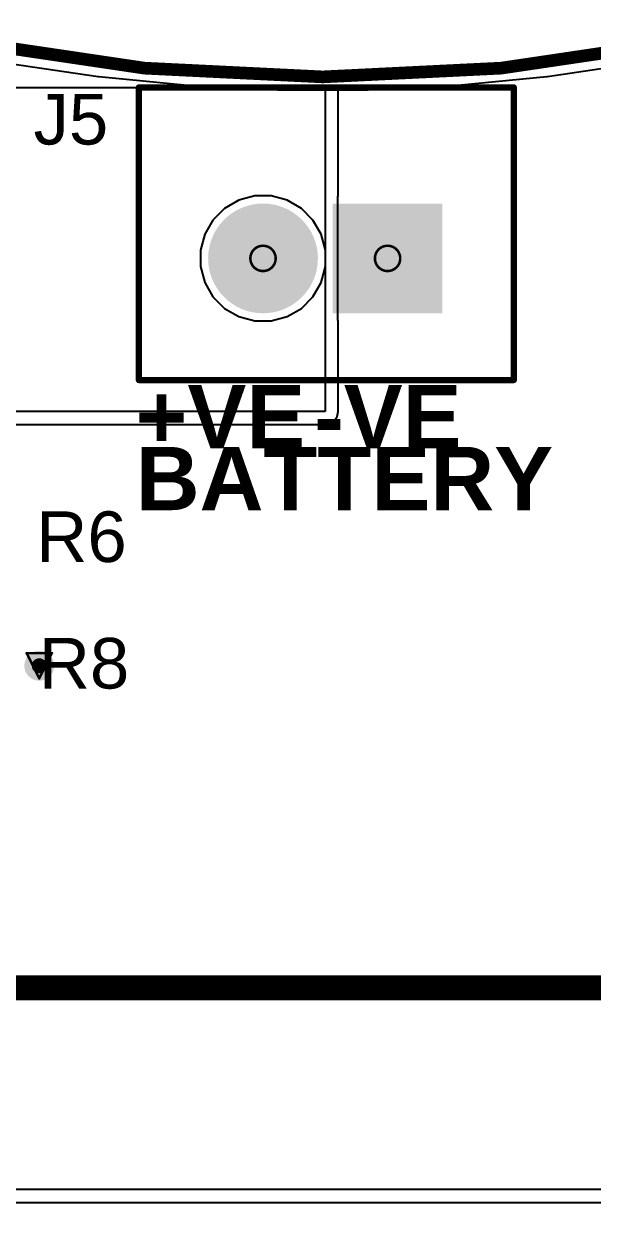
# Model space of a CAD drawing. Header units: inches. Extents: x -89 to 406, y -87 to 102.
# Drawn here: x -5.99 to 5.42, y -59.76 to -35.46 of the extents above; entities that cross this region are included whole.
import ezdxf

# ---------------------------------------------------------------- set-up
doc = ezdxf.new("R2010")
doc.units = ezdxf.units.IN
for name, color, linetype in [('Board_Outline', 56, 'Continuous'), ('Bottom Layer', 5, 'Continuous'), ('Bottom Solder', 6, 'Continuous'), ('Drill Drawing', 1, 'Continuous'), ('Multi-Layer', 9, 'Continuous'), ('Pad Holes', 156, 'Continuous'), ('Top Layer', 1, 'Continuous'), ('Top Overlay', 2, 'Continuous'), ('Top Solder', 216, 'Continuous'), ('Via Holes', 16, 'Continuous')]:
    doc.layers.add(name, color=color, linetype=linetype)
doc.styles.add('Arial', font='', dxfattribs={"height": 0.2})
doc.styles.add('Arial_Bold', font='', dxfattribs={"height": 0.2})
doc.styles.get('Arial').set_extended_font_data('Arial')
doc.styles.get('Arial_Bold').set_extended_font_data('Arial', bold=True)

msp = doc.modelspace()

# ---------------------------------------------------------------- hatches: boundary and pattern name
at = {"layer": 'Bottom Layer'}
h = msp.add_hatch(color=5, dxfattribs=at)
edge = h.paths.add_edge_path()
edge.add_arc((-1.199, -40.157), 1, 0, 360)
msp.add_hatch(color=5, dxfattribs=at).paths.add_polyline_path([(2.301, -41.157), (0.301, -41.157), (0.301, -39.157), (2.301, -39.157)])
h = msp.add_hatch(color=5, dxfattribs=at)
edge = h.paths.add_edge_path()
edge.add_arc((-5.69, -48.336), 0.3, 0, 360)
at = {"layer": 'Bottom Solder'}
h = msp.add_hatch(color=6, dxfattribs=at)
edge = h.paths.add_edge_path()
edge.add_arc((-1.199, -40.157), 1.102, 0, 360)
msp.add_hatch(color=6, dxfattribs=at).paths.add_polyline_path([(2.402, -41.259), (0.199, -41.259), (0.199, -39.056), (2.402, -39.056)])
at = {"layer": 'Multi-Layer'}
h = msp.add_hatch(color=9, dxfattribs=at)
edge = h.paths.add_edge_path()
edge.add_arc((-1.199, -40.157), 1, 0, 360)
msp.add_hatch(color=9, dxfattribs=at).paths.add_polyline_path([(2.301, -41.157), (0.301, -41.157), (0.301, -39.157), (2.301, -39.157)])
at = {"layer": 'Pad Holes'}
h = msp.add_hatch(color=7, dxfattribs=at)
edge = h.paths.add_edge_path()
edge.add_arc((-1.199, -40.157), 0.5, 0, 360)
h = msp.add_hatch(color=7, dxfattribs=at)
edge = h.paths.add_edge_path()
edge.add_arc((1.301, -40.157), 0.5, 0, 360)
at = {"layer": 'Top Layer'}
h = msp.add_hatch(color=1, dxfattribs=at)
edge = h.paths.add_edge_path()
edge.add_arc((-1.199, -40.157), 1, 0, 360)
msp.add_hatch(color=1, dxfattribs=at).paths.add_polyline_path([(2.301, -41.157), (0.301, -41.157), (0.301, -39.157), (2.301, -39.157)])
h = msp.add_hatch(color=1, dxfattribs=at)
edge = h.paths.add_edge_path()
edge.add_arc((-5.69, -48.336), 0.3, 0, 360)
at = {"layer": 'Top Solder'}
h = msp.add_hatch(color=216, dxfattribs=at)
edge = h.paths.add_edge_path()
edge.add_arc((-1.199, -40.157), 1.102, 0, 360)
msp.add_hatch(color=216, dxfattribs=at).paths.add_polyline_path([(2.402, -41.259), (0.199, -41.259), (0.199, -39.056), (2.402, -39.056)])
at = {"layer": 'Via Holes'}
h = msp.add_hatch(color=7, dxfattribs=at)
edge = h.paths.add_edge_path()
edge.add_arc((-5.69, -48.336), 0.15, 0, 360)

# ---------------------------------------------------------------- linework, layer by layer
at = {"layer": 'Board_Outline'}
for points in [[(87.312, 0, 0.254, 0.254, 1), (-87.312, 0, 0.254, 0.254, 1)], [(36.513, 0, 0.254, 0.254, 1), (-36.513, 0, 0.254, 0.254, 1)]]:
    msp.add_lwpolyline(points, format="xyseb", close=True, dxfattribs=at)
at = {"layer": 'Bottom Layer'}
for p, q in [((-6.282, -36.242), (-4.509, -36.505)), ((4.509, -36.505), (6.282, -36.242)), ((-4.509, -36.505), (-4.502, -36.505)), ((-4.502, -36.505), (-4.496, -36.507)), ((-4.496, -36.507), (-2.712, -36.682)), ((-2.712, -36.682), (-2.706, -36.682)), ((-2.706, -36.682), (-2.7, -36.683)), ((-2.7, -36.683), (-0.909, -36.771)), ((0.909, -36.771), (2.7, -36.683)), ((2.7, -36.683), (2.706, -36.682)), ((2.706, -36.682), (2.712, -36.682)), ((2.712, -36.682), (4.496, -36.507)), ((4.496, -36.507), (4.502, -36.505)), ((4.502, -36.505), (4.509, -36.505)), ((-0.909, -36.771), (-0.903, -36.77)), ((-0.903, -36.77), (-0.896, -36.771)), ((-0.896, -36.771), (0.896, -36.771)), ((0.896, -36.771), (0.903, -36.77)), ((0.903, -36.77), (0.909, -36.771)), ((-1.683, -38.989), (-1.969, -39.154)), ((-1.364, -38.903), (-1.683, -38.989)), ((-1.034, -38.903), (-1.364, -38.903)), ((-0.715, -38.989), (-1.034, -38.903)), ((-0.429, -39.154), (-0.715, -38.989)), ((-1.969, -39.154), (-2.203, -39.387)), ((-0.196, -39.387), (-0.429, -39.154)), ((-2.203, -39.387), (-2.368, -39.673)), ((-0.031, -39.673), (-0.196, -39.387)), ((-2.368, -39.673), (-2.453, -39.992)), ((0.055, -39.992), (-0.031, -39.673)), ((-2.453, -39.992), (-2.453, -40.322)), ((0.055, -40.322), (0.055, -39.992)), ((-2.453, -40.322), (-2.368, -40.641)), ((-0.031, -40.641), (0.055, -40.322)), ((-2.368, -40.641), (-2.203, -40.927)), ((-0.196, -40.927), (-0.031, -40.641)), ((-2.203, -40.927), (-1.969, -41.161)), ((-0.429, -41.161), (-0.196, -40.927)), ((-1.969, -41.161), (-1.683, -41.326)), ((-0.715, -41.326), (-0.429, -41.161)), ((-1.683, -41.326), (-1.364, -41.411)), ((-1.364, -41.411), (-1.034, -41.411)), ((-1.034, -41.411), (-0.715, -41.326))]:
    msp.add_line(p, q, dxfattribs=at)
at = {"layer": 'Drill Drawing'}
for points in [[(-0.945, -40.157, 0.0508, 0.0508, 1), (-1.453, -40.157, 0.0508, 0.0508, 1)], [(1.555, -40.157, 0.0508, 0.0508, 1), (1.047, -40.157, 0.0508, 0.0508, 1)], [(-1.466, -40.157, 0.0254, 0.0254, 1), (-1.441, -40.157, 0.0254, 0.0254, 1)], [(-0.958, -40.157, 0.0254, 0.0254, 1), (-0.933, -40.157, 0.0254, 0.0254, 1)], [(1.034, -40.157, 0.0254, 0.0254, 1), (1.059, -40.157, 0.0254, 0.0254, 1)], [(1.542, -40.157, 0.0254, 0.0254, 1), (1.567, -40.157, 0.0254, 0.0254, 1)], [(-5.956, -48.082, 0.0254, 0.0254, 1), (-5.931, -48.082, 0.0254, 0.0254, 1)], [(-5.956, -48.082, 0.0254, 0.0254, 1), (-5.931, -48.082, 0.0254, 0.0254, 1)], [(-5.448, -48.082, 0.0254, 0.0254, 1), (-5.423, -48.082, 0.0254, 0.0254, 1)], [(-5.448, -48.082, 0.0254, 0.0254, 1), (-5.423, -48.082, 0.0254, 0.0254, 1)], [(-5.702, -48.59, 0.0254, 0.0254, 1), (-5.677, -48.59, 0.0254, 0.0254, 1)], [(-5.702, -48.59, 0.0254, 0.0254, 1), (-5.677, -48.59, 0.0254, 0.0254, 1)]]:
    msp.add_lwpolyline(points, format="xyseb", close=True, dxfattribs=at)
for points in [[(-5.944, -48.082, 0.0508, 0.0508, 0), (-5.436, -48.082, 0.0508, 0.0508, 0)], [(-5.944, -48.082, 0.0508, 0.0508, 0), (-5.69, -48.59, 0.0508, 0.0508, 0)], [(-5.69, -48.59, 0.0508, 0.0508, 0), (-5.436, -48.082, 0.0508, 0.0508, 0)]]:
    msp.add_lwpolyline(points, format="xyseb", dxfattribs=at)
at = {"layer": 'Multi-Layer'}
for p, q in [((-6.244, -35.986), (-4.471, -36.249)), ((4.471, -36.249), (6.244, -35.986)), ((-4.471, -36.249), (-2.687, -36.425)), ((-2.687, -36.425), (-0.896, -36.513)), ((0.896, -36.513), (2.687, -36.425)), ((2.687, -36.425), (4.471, -36.249)), ((-0.896, -36.513), (0, -36.513)), ((0, -36.513), (0.896, -36.513))]:
    msp.add_line(p, q, dxfattribs=at)
at = {"layer": 'Top Layer'}
for p, q in [((4.509, -36.505), (6.282, -36.242)), ((0.909, -36.771), (2.7, -36.683)), ((2.7, -36.683), (2.706, -36.682)), ((2.706, -36.682), (2.712, -36.682)), ((2.712, -36.682), (4.496, -36.507)), ((4.496, -36.507), (4.502, -36.505)), ((4.502, -36.505), (4.509, -36.505)), ((-8.661, -36.728), (-1.78, -36.728)), ((-1.78, -36.728), (-0.909, -36.771)), ((-0.909, -36.771), (-0.903, -36.77)), ((-0.903, -36.77), (-0.896, -36.771)), ((-0.896, -36.771), (0.051, -36.771)), ((0.051, -36.771), (0.051, -38.049)), ((0.31, -38.049), (0.31, -36.771)), ((0.31, -36.771), (0.896, -36.771)), ((0.896, -36.771), (0.903, -36.77)), ((0.903, -36.77), (0.909, -36.771)), ((0.051, -38.049), (0.051, -38.903)), ((0.31, -38.903), (0.31, -38.049)), ((0.051, -38.903), (0.047, -38.903)), ((0.047, -38.903), (0.047, -41.411)), ((0.306, -38.924), (0.31, -38.903)), ((0.306, -41.391), (0.306, -38.924)), ((0.047, -41.411), (0.051, -41.411)), ((0.051, -41.411), (0.051, -43.231)), ((0.31, -41.411), (0.306, -41.391)), ((0.31, -43.231), (0.31, -41.411)), ((0.051, -43.231), (-14.808, -43.231)), ((0.29, -43.33), (0.31, -43.231)), ((-7.447, -43.49), (0.051, -43.49)), ((0.051, -43.49), (0.15, -43.47)), ((0.15, -43.47), (0.234, -43.414)), ((0.234, -43.414), (0.29, -43.33)), ((36.8, -54.707), (-17.47, -54.707)), ((-20.041, -54.966), (37.059, -54.966)), ((43.267, -58.852), (-20.015, -58.852)), ((-20.015, -59.111), (43.267, -59.111))]:
    msp.add_line(p, q, dxfattribs=at)
at = {"layer": 'Top Overlay'}
for points in [[(-3.689, -42.599, 0.127, 0.127, 0), (-3.689, -36.725, 0.127, 0.127, 0)], [(-3.689, -36.725, 0.127, 0.127, 0), (3.833, -36.725, 0.127, 0.127, 0)], [(3.833, -42.599, 0.127, 0.127, 0), (3.833, -36.725, 0.127, 0.127, 0)], [(-3.689, -42.599, 0.127, 0.127, 0), (3.833, -42.599, 0.127, 0.127, 0)], [(-38.493, -54.802, 0.5, 0.5, 0), (38.507, -54.802, 0.5, 0.5, 0)]]:
    msp.add_lwpolyline(points, format="xyseb", dxfattribs=at)
for points in [[(-3.721, -36.725, 0.0635, 0.0635, 1), (-3.657, -36.725, 0.0635, 0.0635, 1)], [(-3.721, -36.725, 0.0635, 0.0635, 1), (-3.657, -36.725, 0.0635, 0.0635, 1)], [(3.801, -36.725, 0.0635, 0.0635, 1), (3.865, -36.725, 0.0635, 0.0635, 1)], [(3.801, -36.725, 0.0635, 0.0635, 1), (3.865, -36.725, 0.0635, 0.0635, 1)], [(-3.721, -42.599, 0.0635, 0.0635, 1), (-3.657, -42.599, 0.0635, 0.0635, 1)], [(-3.721, -42.599, 0.0635, 0.0635, 1), (-3.657, -42.599, 0.0635, 0.0635, 1)], [(3.801, -42.599, 0.0635, 0.0635, 1), (3.865, -42.599, 0.0635, 0.0635, 1)], [(3.801, -42.599, 0.0635, 0.0635, 1), (3.865, -42.599, 0.0635, 0.0635, 1)]]:
    msp.add_lwpolyline(points, format="xyseb", close=True, dxfattribs=at)

# ---------------------------------------------------------------- texts
at = {"layer": 'Top Overlay', "style": 'Arial'}
for s, p in [('J5', (-5.805, -37.871)), ('R6', (-5.749, -46.253)), ('R8', (-5.698, -48.793))]:
    msp.add_text(s, height=1.016, dxfattribs=at).set_placement(p)
at = {"layer": 'Top Overlay', "style": 'Arial_Bold'}
for s, p in [('+VE', (-3.753, -43.968)), ('-VE', (-0.17, -43.968)), ('BATTERY', (-3.753, -45.212))]:
    msp.add_text(s, height=1.27, rotation=360, dxfattribs=at).set_placement(p)

doc.saveas('drawing.dxf')
